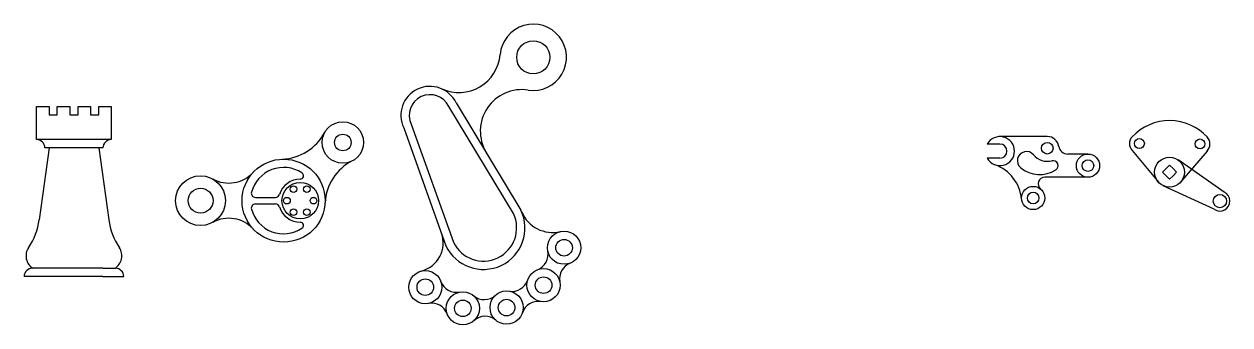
# Model space of a CAD drawing. Header units: millimetres. Extents: x 2108 to 3559, y 1565 to 1928.
import ezdxf

# ---------------------------------------------------------------- set-up
doc = ezdxf.new("R2010")
doc.units = ezdxf.units.MM

# ---------------------------------------------------------------- blocks, each defined once
blk = doc.blocks.new('*U1')
blk.add_circle((0, 0), 4)
blk = doc.blocks.new('*U2')
at = {"color": 0, "linetype": 'ByBlock', "lineweight": -2, "transparency": 16777216}
for p, rotation in [((2635.6, 1711.8), 299.9999999999999), ((2651.6, 1711.8), 240), ((2659.6, 1697.9), 180), ((2635.6, 1684.1), 59.99999999999999), ((2651.6, 1684.1), 120)]:
    blk.add_blockref('*U1', p, dxfattribs=dict(at, rotation=rotation))
blk.add_blockref('*U1', (2627.6, 1697.9), dxfattribs=at)

msp = doc.modelspace()

# ---------------------------------------------------------------- linework, layer by layer
for p, q in [((2628, 1832.6), (2705.9, 1703.6)), ((2122.6, 1788.4), (2122.6, 1828.4)), ((2122.6, 1828.4), (2137.6, 1828.4)), ((2137.6, 1828.4), (2137.6, 1818.4)), ((2137.6, 1818.4), (2147.6, 1818.4)), ((2147.6, 1818.4), (2147.6, 1828.4)), ((2147.6, 1828.4), (2162.6, 1828.4)), ((2162.6, 1828.4), (2162.6, 1818.4)), ((2162.6, 1818.4), (2172.6, 1818.4)), ((2172.6, 1818.4), (2172.6, 1828.4)), ((2172.6, 1828.4), (2187.6, 1828.4)), ((2187.6, 1828.4), (2187.6, 1818.4)), ((2187.6, 1818.4), (2197.6, 1818.4)), ((2197.6, 1818.4), (2197.6, 1828.4)), ((2197.6, 1828.4), (2212.6, 1828.4)), ((2212.6, 1828.4), (2212.6, 1788.4)), ((2696.8, 1699.3), (2618.9, 1828.3)), ((2564.7, 1802.6), (2615.5, 1660.6)), ((2573.8, 1806.9), (2624.6, 1664.9)), ((2212.6, 1788.4), (2122.6, 1788.4)), ((3339.6, 1792.1), (3282.6, 1792.1)), ((2137.6, 1778.4), (2125.7, 1691.9)), ((2202.6, 1778.4), (2132.6, 1778.4)), ((2197.6, 1778.4), (2209.6, 1691.8)), ((3282.6, 1783.1), (3267.3, 1783.1)), ((3442, 1775.3), (3474, 1736.6)), ((3532, 1774.7), (3499.4, 1736.5)), ((3282.6, 1766.1), (3267.3, 1766.1)), ((3388.6, 1771.1), (3364.3, 1771.1)), ((3482.6, 1753.5), (3486.8, 1757.8)), ((3491, 1753.5), (3486.8, 1757.8)), ((3552.5, 1725.3), (3497.1, 1764)), ((3388.6, 1743.1), (3336.6, 1743.1)), ((3482.6, 1753.5), (3478.3, 1749.3)), ((3482.5, 1745.1), (3478.3, 1749.3)), ((3482.5, 1745.1), (3486.8, 1740.8)), ((3491, 1745), (3486.7, 1740.8)), ((3491, 1753.5), (3495.3, 1749.2)), ((3491, 1745), (3495.3, 1749.3)), ((3540.6, 1704.6), (3479.2, 1732.9)), ((2386.2, 1718.9), (2410.4, 1718.9)), ((2386.2, 1710.9), (2410.4, 1710.9)), ((2132.6, 1633.4), (2117.6, 1633.4)), ((2117.7, 1633.7), (2117.7, 1633.4)), ((2202.6, 1633.4), (2132.6, 1633.4)), ((2202.6, 1633.4), (2217.6, 1633.4)), ((2217.6, 1633.8), (2217.6, 1633.4)), ((2132.6, 1623.4), (2107.6, 1623.4)), ((2202.6, 1623.4), (2132.6, 1623.4)), ((2202.6, 1623.4), (2227.6, 1623.4))]:
    msp.add_line(p, q)
for centre, radius in [((2720.7, 1887.6), 20), ((2491.4, 1785), 25), ((2491.4, 1785), 10), ((3450.5, 1783.7), 6), ((3523.5, 1783.2), 6), ((3339.6, 1778.1), 7), ((2420.1, 1714.9), 50), ((3388.6, 1757.1), 14), ((3388.6, 1757.1), 7), ((3486.8, 1749.3), 18), ((2320.1, 1714.9), 30), ((2320.1, 1714.9), 15), ((2440.1, 1714.9), 22), ((3322.6, 1718.1), 14), ((3322.6, 1718.1), 7), ((3547.5, 1714.4), 8), ((2757.8, 1658.2), 20), ((2757.8, 1658.2), 10), ((2590.7, 1610.7), 20), ((2733.1, 1613.1), 20), ((2590.7, 1610.7), 10), ((2733.1, 1613.1), 10), ((2635.9, 1585.2), 20), ((2688.6, 1586.1), 20), ((2635.9, 1585.2), 10), ((2688.6, 1586.1), 10)]:
    msp.add_circle(centre, radius)
for centre, radius, start, end in [((2720.7, 1887.6), 40, 261.1472, 175.1559), ((2631, 1895.2), 50, 245.9152, 355.1559), ((2596.3, 1817.6), 35, 25.4109, 205.4109), ((2706.9, 1798.7), 50, 81.1472, 211.1215), ((2596.3, 1817.6), 25, 25.4109, 205.4109), ((3486.8, 1749.3), 62, 42.7162, 136.5028), ((2122.6, 1778.4), 10, 0, 90), ((2212.6, 1778.4), 10, 90, 180), ((2416.3, 1824.9), 60, 271.9809, 332.0693), ((3282.6, 1774.6), 17.5, 209.0593, 150.9407), ((3339.6, 1778.1), 14, 9.2069, 90), ((3450.5, 1783.7), 12, 136.5028, 224.5984), ((3523.5, 1783.2), 12, 314.8599, 42.754), ((3282.6, 1774.6), 8.5, 270, 90), ((3314.6, 1763.1), 11, 39.9428, 230.5497), ((3364.3, 1782.1), 11, 189.2069, 270), ((2529.9, 1709.3), 60, 116.9774, 177.0658), ((3259.9, 1712.1), 49, 5.4657, 70.0282), ((3339.9, 1784.3), 22, 219.9428, 283.843), ((3346.6, 1757.1), 6, 302.4905, 103.843), ((2354.1, 1776.1), 40, 240.9407, 317.1666), ((2420.1, 1714.9), 40, 56.4422, 165.0994), ((2440, 1744.9), 4, 270.191, 56.4422), ((3330.5, 1782.4), 36, 230.5497, 302.4905), ((3336.6, 1735.1), 8, 90, 230.5994), ((2440.1, 1714.9), 26, 90.191, 163.1227), ((2386.2, 1723.9), 5, 165.0994, 270), ((2410.4, 1723.9), 5, 270, 343.1227), ((3547.5, 1714.4), 12, 235.2065, 65.0407), ((2386.2, 1705.9), 5, 90, 194.9006), ((2420.1, 1714.9), 40, 194.9006, 303.5578), ((2410.4, 1705.9), 5, 16.8773, 90), ((2440.1, 1714.9), 26, 196.8773, 269.809), ((2660.7, 1682.1), 50, 205.4109, 25.4109), ((2660.7, 1682.1), 40, 205.4109, 25.4109), ((2743.8, 1716.6), 40, 202.5198, 283.4633), ((2046.5, 1702.8), 80, 326.1438, 352.1773), ((2288.8, 1702.7), 80, 187.8533, 213.7938), ((2354.1, 1653.7), 40, 42.8334, 119.0593), ((2440, 1684.9), 4, 303.5578, 89.809), ((2577.2, 1664), 35, 284.2493, 19.7003), ((2127.6, 1648.4), 17.7, 146.1438, 237.9362), ((2207.6, 1648.4), 17.7, 302.0638, 33.7938), ((2207.6, 1648.4), 17.7, 302.0638, 33.7938), ((2718.6, 1650.4), 20, 291.2508, 11.3024), ((2117.6, 1623.4), 10, 90, 180), ((2217.6, 1623.4), 10, 360, 90), ((2772.3, 1620.9), 20, 111.2508, 191.3024), ((2628.2, 1624.5), 20, 200.2123, 280.9718), ((2695.1, 1625.6), 20, 260.7108, 341.8655), ((2661.8, 1615.7), 20, 229.6402, 312.1778), ((2598.3, 1571.4), 20, 20.2123, 100.9718), ((2726.6, 1573.6), 20, 80.7108, 161.8655), ((2662.7, 1555.6), 20, 49.6402, 132.1778)]:
    msp.add_arc(centre, radius, start, end)

# ---------------------------------------------------------------- block references
msp.add_blockref('*U2', (-203.5, 17))

doc.saveas('drawing.dxf')
